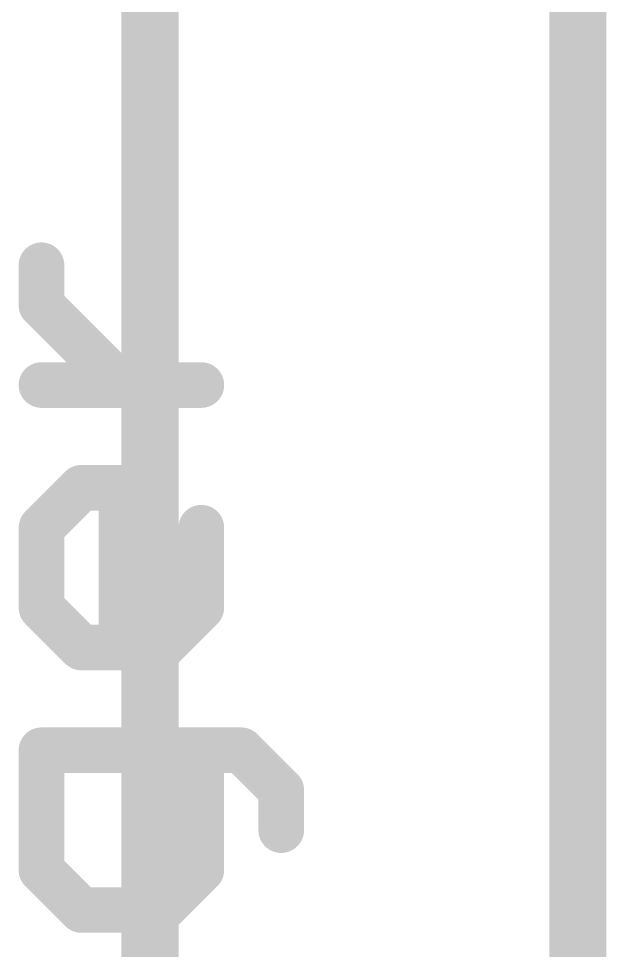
# Model space of a CAD drawing. Extents: x -24 to 83, y -23 to 53.
# Drawn here: x 57.2 to 59.817, y 13.133 to 17.284 of the extents above; entities that cross this region are included whole.
import ezdxf

# ---------------------------------------------------------------- set-up
doc = ezdxf.new("R2010")
doc.units = 0
for name, color, linetype in [('1', 12, 'CONTINUOUS'), ('16', 132, 'CONTINUOUS'), ('20', 53, 'CONTINUOUS'), ('21', 41, 'CONTINUOUS'), ('51', 53, 'CONTINUOUS')]:
    doc.layers.add(name, color=color, linetype=linetype)

msp = doc.modelspace()

# ---------------------------------------------------------------- linework, layer by layer
at = {"layer": '1', "const_width": 0.254}
msp.add_lwpolyline([(59.69, 53.34), (59.69, 0)], dxfattribs=at)
at = {"layer": '16', "const_width": 0.254}
for points in [[(59.69, 53.34), (59.69, 0)], [(57.785, 6.985), (57.785, 22.225)]]:
    msp.add_lwpolyline(points, dxfattribs=at)
at = {"layer": '20', "const_width": 0.2032}
msp.add_lwpolyline([(59.69, 38.1), (59.69, 5.08)], dxfattribs=at)
at = {"layer": '21', "const_width": 0.2032}
for points in [[(57.3018, 16.0074), (57.3018, 16.1854)], [(57.6577, 15.6515), (57.3018, 16.0074)], [(58.0136, 15.6515), (57.3018, 15.6515)], [(57.3018, 15.016), (57.4797, 15.1939)], [(57.4797, 15.1939), (57.6577, 15.1939)], [(57.6577, 15.1939), (57.6577, 14.4821)], [(57.3018, 14.6601), (57.3018, 15.016)], [(58.0136, 15.016), (58.0136, 14.6601)], [(57.4797, 14.4821), (57.3018, 14.6601)], [(58.0136, 14.6601), (57.8357, 14.4821)], [(57.8357, 14.4821), (57.4797, 14.4821)], [(58.1915, 14.0245), (57.3018, 14.0245)], [(57.3018, 14.0245), (57.3018, 13.4907)], [(58.0136, 13.4907), (58.0136, 14.0245)], [(58.3695, 13.8466), (58.1915, 14.0245)], [(58.3695, 13.6686), (58.3695, 13.8466)], [(57.3018, 13.4907), (57.4797, 13.3127)], [(57.8357, 13.3127), (58.0136, 13.4907)], [(57.4797, 13.3127), (57.8357, 13.3127)]]:
    msp.add_lwpolyline(points, dxfattribs=at)
at = {"layer": '21', "const_width": 0.1016}
for points in [[(57.3526, 16.1854, 1), (57.251, 16.1854)], [(57.3377, 16.0434, 1), (57.2659, 15.9715)], [(57.251, 16.0074, 1), (57.3526, 16.0074)], [(57.3018, 15.7023, 1), (57.3018, 15.6007)], [(57.6218, 15.6156, 1), (57.6936, 15.6874)], [(58.0136, 15.6007, 1), (58.0136, 15.7023)], [(57.4797, 15.2447, 1), (57.4797, 15.1431)], [(57.5157, 15.158, 1), (57.4438, 15.2299)], [(57.7085, 15.1939, 1), (57.6069, 15.1939)], [(57.6577, 15.1431, 1), (57.6577, 15.2447)], [(57.3526, 15.016, 1), (57.251, 15.016)], [(58.0644, 15.016, 1), (57.9628, 15.016)], [(57.2659, 15.0519, 1), (57.3377, 14.9801)], [(57.3377, 14.696, 1), (57.2659, 14.6242)], [(58.0495, 14.6242, 1), (57.9777, 14.696)], [(57.251, 14.6601, 1), (57.3526, 14.6601)], [(57.9628, 14.6601, 1), (58.0644, 14.6601)], [(57.4797, 14.5329, 1), (57.4797, 14.4313)], [(57.8357, 14.4313, 1), (57.8357, 14.5329)], [(57.4438, 14.4462, 1), (57.5157, 14.5181)], [(57.6069, 14.4821, 1), (57.7085, 14.4821)], [(57.7997, 14.5181, 1), (57.8716, 14.4462)], [(57.3018, 14.0753, 1), (57.3018, 13.9737)], [(57.3526, 14.0245, 1), (57.251, 14.0245)], [(58.0644, 14.0245, 1), (57.9628, 14.0245)], [(58.2275, 14.0605, 1), (58.1556, 13.9886)], [(58.1915, 13.9737, 1), (58.1915, 14.0753)], [(58.4203, 13.8466, 1), (58.3187, 13.8466)], [(58.3336, 13.8107, 1), (58.4054, 13.8825)], [(58.3187, 13.6686, 1), (58.4203, 13.6686)], [(57.3377, 13.5266, 1), (57.2659, 13.4548)], [(58.0495, 13.4548, 1), (57.9777, 13.5266)], [(57.251, 13.4907, 1), (57.3526, 13.4907)], [(57.9628, 13.4907, 1), (58.0644, 13.4907)], [(57.4797, 13.3635, 1), (57.4797, 13.2619)], [(57.8357, 13.2619, 1), (57.8357, 13.3635)], [(57.4438, 13.2768, 1), (57.5157, 13.3487)], [(57.7997, 13.3487, 1), (57.8716, 13.2768)]]:
    msp.add_lwpolyline(points, format="xyb", dxfattribs=at)
at = {"layer": '51', "const_width": 0.254}
msp.add_lwpolyline([(59.69, 5.08), (59.69, 38.1)], dxfattribs=at)

doc.saveas('drawing.dxf')
